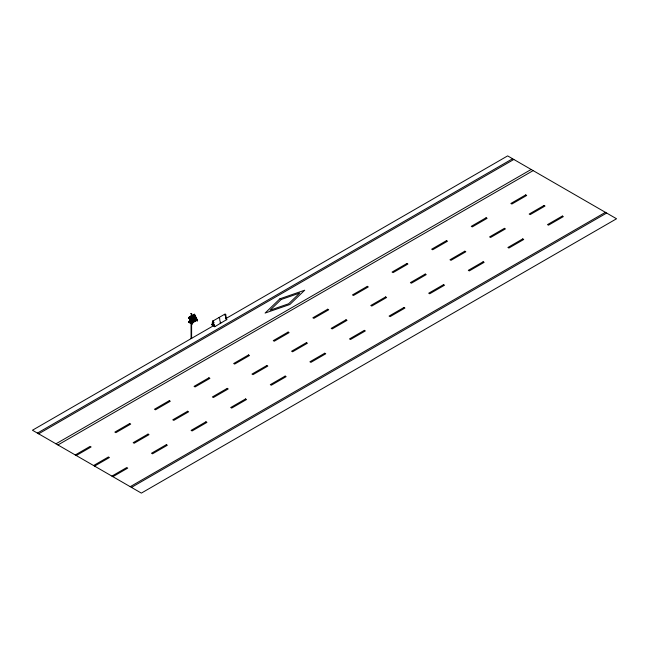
<?xml version="1.0" encoding="UTF-8"?>
<svg xmlns="http://www.w3.org/2000/svg" width="649" height="649" viewBox="0 0 649 649"><rect width="100%" height="100%" fill="white"/><g stroke="black" fill="none" stroke-linecap="round" stroke-linejoin="round"><path stroke-width="0.97" d="M189.232 322.026L192.128 323.843M191.771 320.565L191.633 320.744M212.637 322.139L212.531 323.291A1.833 0.965 64 0 1 212.369 323.794L212.848 324.605C210.625 319.746 215.646 323.47 212.848 322.285M213.837 322.561L212.661 321.863L212.742 321.125L225.065 314.019L225.747 314.465L225.43 315.357M224.651 315.203L224.911 314.789M197.255 320.217L196.98 320.711L197.458 320.59M191.999 323.429L192.347 323.234M190.993 313.84L191.682 313.613L191.617 317.783M191.382 316.493L191.139 315.893M191.074 338.518L191.617 338.478L191.074 338.518L191.057 323.299M191.609 338.518L191.617 323.697M194.238 314.862L188.859 318.172L189.403 318.481L188.859 317.41L188.956 318.172M194.27 315.073L194.319 314.262L194.862 315.333L194.367 315.114M218.851 317.645L219.613 318.01L219.841 320.444A1.833 1.063 60 0 0 220.019 321.166L220.644 322.561A0.844 0.487 60 0 1 220.757 323.015L219.995 322.804M213.27 321.239L212.791 321.101M191.341 314.002L191.001 313.718L191.617 313.84M191.479 316.436L190.968 315.885M189.321 321.969L192.177 323.81M211.939 324.273L214.6 325.62L212.28 323.989L211.793 324.435A0.844 0.446 64 0 0 211.696 324.768L214.714 326.723L226.793 319.535A0.844 0.446 64 0 0 226.696 319.073L225.43 317.969M212.28 323.989L214.6 325.62M213.14 321.579L213.18 322.123M213.14 322.456L213.059 324.727M213.14 325.068L213.14 325.498M188.859 317.41L194.319 314.262M188.956 317.41L194.319 314.319M188.997 317.791L189.524 317.531L192.526 323.518L191.999 323.778L188.997 317.791L189.524 317.531M194.043 314.87L194.57 314.619L197.58 320.606L197.053 320.857L194.278 314.789L194.96 316.16L190.1 318.943M190.271 318.164L192.526 322.65L190.198 318.188L194.4 315.763M190.433 318.229L194.44 315.917M190.287 319.324L195.154 316.534L196.404 319.032L190.262 322.448L190.262 321.596L191.747 320.736L191.747 321.596L191.057 321.19M197.053 320.857L196.59 319.405L190.246 323.048L188.81 322.22L188.81 321.458L191.244 320.111M189.573 322.05L189.573 321.19L191.747 320.33M190.295 322.967L189.354 321.774L190.246 323.048M188.81 322.22L190.465 321.263M192.558 322.472L196.566 320.16M192.818 322.569L192.023 322.115C193.069 324.541 193.791 320.89 196.647 320.257M191.917 323.616L192.445 323.316M196.98 320.711L197.58 320.346L195.917 319.389M192.445 323.478L191.804 323.259M212.977 321.198L213.805 322.261M225.852 315.625L225.957 316.915A1.833 0.965 64 0 0 226.12 317.637L226.55 318.716M213.935 325.457L32.45 430.238L141.352 493.11L616.55 218.762L507.648 155.89L226.209 318.375M213.351 322.577L213.351 324.898L214.421 325.222M37.399 433.102L512.596 158.745M38.64 433.816L513.838 159.459M55.96 443.819L531.166 169.462M57.939 444.963L533.145 170.606M75.268 454.957L90.114 446.39L91.111 446.958L76.258 455.533M93.586 465.536L108.432 456.961L109.421 457.537L94.576 466.104M111.896 476.106L126.75 467.54L127.739 468.107L112.885 476.682M130.214 486.685L605.412 212.328M131.447 487.399L606.653 213.042M194.57 314.619L197.58 320.606M194.96 316.16L195.154 316.534M196.404 319.032L196.59 319.405M191.999 323.778L192.526 323.518M191.479 313.702L191.041 313.767M225.43 317.686L226.387 318.31M191.528 315.893L191.974 316.152M191.057 320.452L191.747 320.849L190.262 321.709L189.573 321.304L191.049 320.225L191.747 320.736M189.573 321.19L190.262 321.596M188.81 321.458L189.403 321.75M226.103 319.276L226.793 319.754M213.351 321.409L213.578 322.391M193.84 316.387L195.82 320.468M193.297 316.696L195.284 320.776M192.753 317.012L194.789 321.06M192.712 317.028L194.749 321.077M192.218 317.312L194.205 321.401M191.674 317.637L193.71 321.685M191.617 317.661L193.653 321.717M191.122 317.945L193.118 322.026M189.297 317.621L192.299 323.6M189.224 317.702L192.234 323.689M214.235 325.327L213.919 324.687A1.833 1.144 55.7 0 1 213.724 323.973L213.602 322.699M214.43 325.717L214.6 326.049A0.844 0.527 55.7 0 1 214.714 326.504L214.714 326.723M225.641 314.319L225.641 315.187M225.641 315.479L225.641 317.799M213.351 325.19L213.351 325.782M212.848 321.125L212.848 321.993M212.848 324.898L212.848 325.49M191.966 321.985L191.966 322.894M188.908 321.466L188.908 322.164M279.946 298.775L265.1 313.069L289.852 304.495L304.697 290.208L279.946 298.775M281.187 299.497L270.049 310.214L288.61 303.781L299.749 293.064L281.187 299.497M194.335 316.095L190.595 318.253L192.623 322.31L196.371 320.152L194.335 316.095M129.719 423.521L114.865 432.096L115.855 432.672L130.709 424.097L129.719 423.521M169.316 400.66L154.47 409.235L155.46 409.811L170.306 401.236L169.316 400.66M208.921 377.799L194.067 386.374L195.057 386.942L209.911 378.367L208.921 377.799M248.518 354.938L233.664 363.513L234.654 364.081L249.508 355.506L248.518 354.938M288.115 332.077L273.27 340.644L274.259 341.22L289.105 332.645L288.115 332.077M327.721 309.208L312.867 317.783L313.856 318.359L328.71 309.784L327.721 309.208M367.318 286.347L352.464 294.922L353.454 295.49L368.308 286.923L367.318 286.347M406.915 263.486L392.069 272.061L393.059 272.629L407.905 264.054L406.915 263.486M446.52 240.625L431.666 249.192L432.656 249.768L447.51 241.193L446.52 240.625M486.117 217.756L471.271 226.331L472.261 226.907L487.107 218.332L486.117 217.756M525.714 194.895L510.868 203.47L511.858 204.037L526.704 195.471L525.714 194.895M148.029 434.1L133.183 442.675L134.173 443.243L149.019 434.668L148.029 434.1M187.634 411.239L172.78 419.806L173.77 420.382L188.624 411.807L187.634 411.239M227.231 388.37L212.385 396.945L213.375 397.521L228.221 388.946L227.231 388.37M266.836 365.509L251.982 374.084L252.972 374.651L267.826 366.085L266.836 365.509M306.433 342.648L291.579 351.223L292.569 351.79L307.423 343.216L306.433 342.648M346.031 319.787L331.185 328.362L332.174 328.929L347.02 320.355L346.031 319.787M385.636 296.926L370.782 305.492L371.772 306.068L386.626 297.493L385.636 296.926M425.233 274.056L410.379 282.631L411.369 283.207L426.223 274.632L425.233 274.056M464.83 251.195L449.984 259.77L450.974 260.338L465.82 251.771L464.83 251.195M504.435 228.334L489.581 236.909L490.571 237.477L505.425 228.902L504.435 228.334M544.032 205.473L529.186 214.04L530.176 214.616L545.022 206.041L544.032 205.473M166.347 444.67L151.501 453.245L152.491 453.821L167.337 445.246L166.347 444.67M205.944 421.809L191.098 430.384L192.088 430.952L206.934 422.385L205.944 421.809M245.549 398.948L230.695 407.523L231.685 408.091L246.539 399.516L245.549 398.948M285.146 376.087L270.3 384.654L271.29 385.23L286.136 376.655L285.146 376.087M324.751 353.218L309.898 361.793L310.887 362.369L325.741 353.794L324.751 353.218M364.349 330.357L349.495 338.932L350.484 339.5L365.338 330.933L364.349 330.357M403.946 307.496L389.1 316.071L390.09 316.639L404.935 308.064L403.946 307.496M443.551 284.635L428.697 293.21L429.687 293.778L444.541 285.203L443.551 284.635M483.148 261.766L468.294 270.341L469.284 270.917L484.138 262.342L483.148 261.766M522.745 238.905L507.899 247.48L508.889 248.056L523.735 239.481L522.745 238.905M562.35 216.044L547.496 224.619L548.486 225.187L563.34 216.62L562.35 216.044M189.451 318.44L189.11 317.75L189.451 318.456"/></g></svg>
